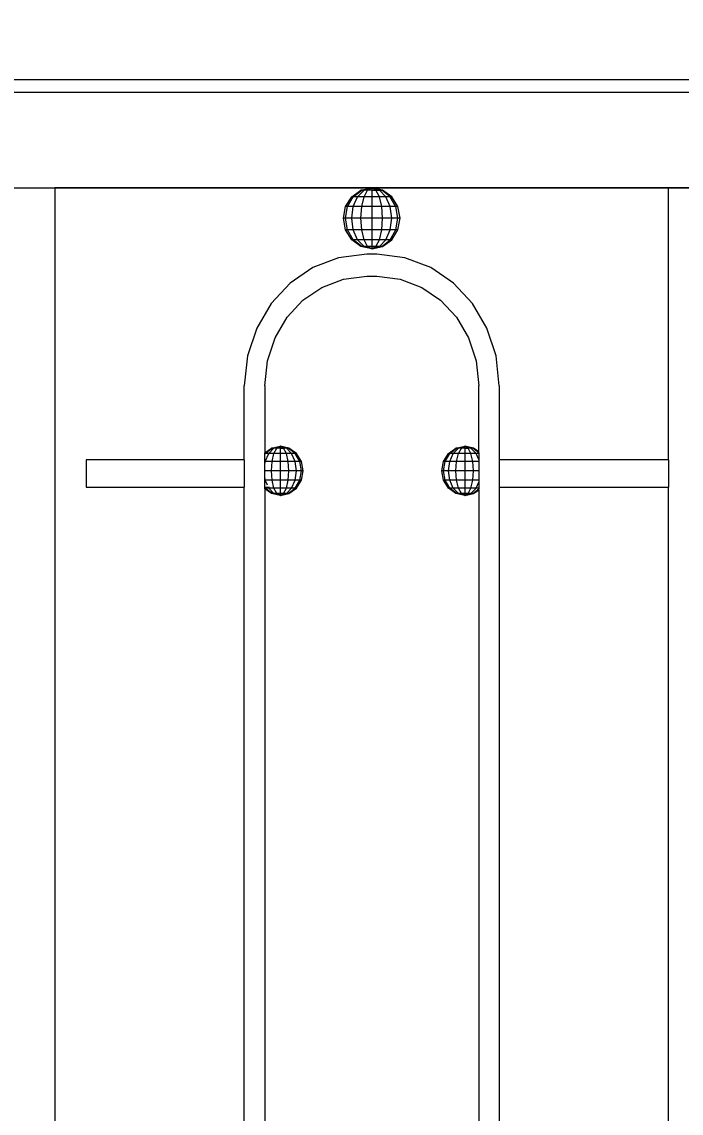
# Model space of a CAD drawing. Header units: millimetres. Extents: x 1832547 to 2001569, y -558009 to -417808.
# Drawn here: x 1914911 to 1915155.5, y -523083.2 to -522678.7 of the extents above; entities that cross this region are included whole.
import ezdxf

# ---------------------------------------------------------------- set-up
doc = ezdxf.new("R2010")
doc.units = ezdxf.units.MM
doc.header["$MEASUREMENT"] = 0
doc.layers.get('0').update_dxf_attribs({"linetype": 'CONTINUOUS'})
doc.layers.get('DEFPOINTS').update_dxf_attribs({"linetype": 'CONTINUOUS'})
doc.layers.add('CA.manh 08', color=8, linetype='CONTINUOUS', lineweight=9)
doc.layers.add('CA_manh 08', color=8, linetype='CONTINUOUS', lineweight=9)
doc.styles.get("Standard").update_dxf_attribs({"font": 'roman.shx'})
doc.dimstyles.new('CA 70', dxfattribs={"dimscale": 0.7, "dimtxt": 220, "dimasz": 60, "dimexe": 160, "dimexo": 0, "dimgap": 30, "dimtad": 1, "dimdec": 0, "dimrnd": 5, "dimzin": 0, "dimdsep": 46, "dimtxsty": 'Standard', "dimblk": 'ARCHTICK', "dimcen": 0.09, "dimdle": 160, "dimclrd": 256, "dimclre": 256, "dimclrt": 255, "dimadec": 0, "dimazin": 0, "dimtfac": 1, "dimtdec": 0, "dimtix": 1, "dimtmove": 2, "dimatfit": 3, "dimldrblk": 'DOT', "dimfxl": 600, "dimfxlon": 1, "dimtolj": 1, "dimtzin": 0, "dimarcsym": 0})

# ---------------------------------------------------------------- blocks, each defined once
blk = doc.blocks.new('wt45t')
at = {"layer": 'CA_manh 08'}
for p, q in [((1917247.51, -517910.46), (1920284.13, -517910.46)), ((1920284.13, -517915.04), (1917247.51, -517915.04)), ((1918779.78, -517950.46), (1918049.68, -517950.46)), ((1918518.26, -517950.46), (1918527.72, -517950.46)), ((1918527.72, -518051.23), (1918527.72, -517950.46)), ((1918527.72, -517950.46), (1918637.74, -517950.46)), ((1918630.3, -517953.77), (1918633.71, -517951.32)), ((1918630.87, -517953.77), (1918634.02, -517951.32)), ((1918632.48, -517953.77), (1918634.89, -517951.32)), ((1918633.71, -517951.32), (1918637.74, -517950.46)), ((1918634.02, -517951.32), (1918633.71, -517951.32)), ((1918634.02, -517951.32), (1918637.74, -517950.46)), ((1918634.89, -517951.32), (1918634.02, -517951.32)), ((1918634.89, -517951.32), (1918637.74, -517950.46)), ((1918636.2, -517951.32), (1918634.89, -517951.32)), ((1918634.89, -517953.77), (1918636.2, -517951.32)), ((1918636.2, -517951.32), (1918637.74, -517950.46)), ((1918637.74, -517951.32), (1918636.2, -517951.32)), ((1918637.74, -517950.46), (1918637.74, -517951.32)), ((1918639.28, -517951.32), (1918637.74, -517950.46)), ((1918640.58, -517951.32), (1918637.74, -517950.46)), ((1918641.45, -517951.32), (1918637.74, -517950.46)), ((1918641.76, -517951.32), (1918637.74, -517950.46)), ((1918637.74, -517950.46), (1918755.27, -517950.46)), ((1918637.74, -517951.32), (1918639.28, -517951.32)), ((1918637.74, -517951.32), (1918637.74, -517953.77)), ((1918639.28, -517951.32), (1918640.58, -517951.32)), ((1918640.58, -517953.77), (1918639.28, -517951.32)), ((1918640.58, -517951.32), (1918641.45, -517951.32)), ((1918642.99, -517953.77), (1918640.58, -517951.32)), ((1918641.45, -517951.32), (1918641.76, -517951.32)), ((1918644.61, -517953.77), (1918641.45, -517951.32)), ((1918645.17, -517953.77), (1918641.76, -517951.32)), ((1918755.27, -517950.46), (1918755.27, -518683.82)), ((1918628.02, -517957.43), (1918630.3, -517953.77)), ((1918628.76, -517957.43), (1918630.87, -517953.77)), ((1918630.3, -517953.77), (1918630.87, -517953.77)), ((1918630.87, -517953.77), (1918632.48, -517953.77)), ((1918630.87, -517957.43), (1918632.48, -517953.77)), ((1918632.48, -517953.77), (1918634.89, -517953.77)), ((1918634.02, -517957.43), (1918634.89, -517953.77)), ((1918634.89, -517953.77), (1918637.74, -517953.77)), ((1918637.74, -517953.77), (1918640.58, -517953.77)), ((1918637.74, -517953.77), (1918637.74, -517957.43)), ((1918640.58, -517953.77), (1918642.99, -517953.77)), ((1918641.45, -517957.43), (1918640.58, -517953.77)), ((1918642.99, -517953.77), (1918644.61, -517953.77)), ((1918644.61, -517957.43), (1918642.99, -517953.77)), ((1918644.61, -517953.77), (1918645.17, -517953.77)), ((1918646.71, -517957.43), (1918644.61, -517953.77)), ((1918647.45, -517957.43), (1918645.17, -517953.77)), ((1918627.22, -517961.75), (1918628.02, -517957.43)), ((1918628.02, -517957.43), (1918628.76, -517957.43)), ((1918628.02, -517961.75), (1918628.76, -517957.43)), ((1918628.76, -517957.43), (1918630.87, -517957.43)), ((1918630.3, -517961.75), (1918630.87, -517957.43)), ((1918630.87, -517957.43), (1918634.02, -517957.43)), ((1918633.71, -517961.75), (1918634.02, -517957.43)), ((1918634.02, -517957.43), (1918637.74, -517957.43)), ((1918637.74, -517957.43), (1918641.45, -517957.43)), ((1918637.74, -517957.43), (1918637.74, -517961.75)), ((1918641.45, -517957.43), (1918644.61, -517957.43)), ((1918641.76, -517961.75), (1918641.45, -517957.43)), ((1918644.61, -517957.43), (1918646.71, -517957.43)), ((1918645.17, -517961.75), (1918644.61, -517957.43)), ((1918646.71, -517957.43), (1918647.45, -517957.43)), ((1918647.45, -517961.75), (1918646.71, -517957.43)), ((1918648.25, -517961.75), (1918647.45, -517957.43)), ((1918627.22, -517961.75), (1918628.02, -517961.75)), ((1918628.02, -517966.08), (1918627.22, -517961.75)), ((1918628.02, -517961.75), (1918630.3, -517961.75)), ((1918628.76, -517966.08), (1918628.02, -517961.75)), ((1918630.3, -517961.75), (1918633.71, -517961.75)), ((1918630.87, -517966.08), (1918630.3, -517961.75)), ((1918633.71, -517961.75), (1918637.74, -517961.75)), ((1918634.02, -517966.08), (1918633.71, -517961.75)), ((1918637.74, -517961.75), (1918641.76, -517961.75)), ((1918637.74, -517961.75), (1918637.74, -517966.08)), ((1918641.45, -517966.08), (1918641.76, -517961.75)), ((1918641.76, -517961.75), (1918645.17, -517961.75)), ((1918644.61, -517966.08), (1918645.17, -517961.75)), ((1918645.17, -517961.75), (1918647.45, -517961.75)), ((1918646.71, -517966.08), (1918647.45, -517961.75)), ((1918647.45, -517961.75), (1918648.25, -517961.75)), ((1918647.45, -517966.08), (1918648.25, -517961.75)), ((1918628.02, -517966.08), (1918628.76, -517966.08)), ((1918630.3, -517969.74), (1918628.02, -517966.08)), ((1918628.76, -517966.08), (1918630.87, -517966.08)), ((1918630.87, -517969.74), (1918628.76, -517966.08)), ((1918630.87, -517966.08), (1918634.02, -517966.08)), ((1918632.48, -517969.74), (1918630.87, -517966.08)), ((1918634.02, -517966.08), (1918637.74, -517966.08)), ((1918634.89, -517969.74), (1918634.02, -517966.08)), ((1918637.74, -517966.08), (1918641.45, -517966.08)), ((1918637.74, -517966.08), (1918637.74, -517969.74)), ((1918640.58, -517969.74), (1918641.45, -517966.08)), ((1918641.45, -517966.08), (1918644.61, -517966.08)), ((1918642.99, -517969.74), (1918644.61, -517966.08)), ((1918644.61, -517966.08), (1918646.71, -517966.08)), ((1918644.61, -517969.74), (1918646.71, -517966.08)), ((1918645.17, -517969.74), (1918647.45, -517966.08)), ((1918646.71, -517966.08), (1918647.45, -517966.08)), ((1918630.3, -517969.74), (1918630.87, -517969.74)), ((1918633.71, -517972.19), (1918630.3, -517969.74)), ((1918630.87, -517969.74), (1918632.48, -517969.74)), ((1918634.02, -517972.19), (1918630.87, -517969.74)), ((1918632.48, -517969.74), (1918634.89, -517969.74)), ((1918634.89, -517972.19), (1918632.48, -517969.74)), ((1918634.02, -517972.19), (1918633.71, -517972.19)), ((1918637.74, -517973.05), (1918633.71, -517972.19)), ((1918634.02, -517972.19), (1918634.89, -517972.19)), ((1918637.74, -517973.05), (1918634.02, -517972.19)), ((1918634.89, -517969.74), (1918637.74, -517969.74)), ((1918636.2, -517972.19), (1918634.89, -517969.74)), ((1918634.89, -517972.19), (1918636.2, -517972.19)), ((1918637.74, -517973.05), (1918634.89, -517972.19)), ((1918636.2, -517972.19), (1918637.74, -517972.19)), ((1918637.74, -517973.05), (1918636.2, -517972.19)), ((1918637.74, -517969.74), (1918640.58, -517969.74)), ((1918637.74, -517969.74), (1918637.74, -517972.19)), ((1918637.74, -517972.19), (1918639.28, -517972.19)), ((1918637.74, -517973.05), (1918639.28, -517972.19)), ((1918637.74, -517972.19), (1918637.74, -517973.05)), ((1918637.74, -517973.05), (1918640.58, -517972.19)), ((1918637.74, -517973.05), (1918641.45, -517972.19)), ((1918637.74, -517973.05), (1918641.76, -517972.19)), ((1918639.28, -517972.19), (1918640.58, -517969.74)), ((1918639.28, -517972.19), (1918640.58, -517972.19)), ((1918640.58, -517969.74), (1918642.99, -517969.74)), ((1918640.58, -517972.19), (1918642.99, -517969.74)), ((1918640.58, -517972.19), (1918641.45, -517972.19)), ((1918641.45, -517972.19), (1918644.61, -517969.74)), ((1918641.45, -517972.19), (1918641.76, -517972.19)), ((1918641.76, -517972.19), (1918645.17, -517969.74)), ((1918642.99, -517969.74), (1918644.61, -517969.74)), ((1918644.61, -517969.74), (1918645.17, -517969.74)), ((1918615.88, -517980.05), (1918625.44, -517976.37)), ((1918625.44, -517976.37), (1918635.84, -517975.08)), ((1918635.84, -517975.08), (1918639.62, -517975.08)), ((1918639.62, -517975.08), (1918650.03, -517976.37)), ((1918650.03, -517976.37), (1918659.58, -517980.05)), ((1918607.45, -517985.81), (1918615.88, -517980.05)), ((1918659.58, -517980.05), (1918668.01, -517985.81)), ((1918627.2, -517984.29), (1918619.23, -517987.35)), ((1918635.87, -517983.21), (1918627.2, -517984.29)), ((1918639.59, -517983.21), (1918635.87, -517983.21)), ((1918648.27, -517984.29), (1918639.59, -517983.21)), ((1918656.24, -517987.35), (1918648.27, -517984.29)), ((1918600.42, -517993.36), (1918607.45, -517985.81)), ((1918619.23, -517987.35), (1918612.2, -517992.15)), ((1918663.27, -517992.16), (1918656.24, -517987.35)), ((1918668.01, -517985.81), (1918675.04, -517993.36)), ((1918612.2, -517992.15), (1918606.33, -517998.45)), ((1918669.13, -517998.46), (1918663.27, -517992.16)), ((1918595.06, -518002.42), (1918600.42, -517993.36)), ((1918675.04, -517993.36), (1918680.4, -518002.42)), ((1918606.33, -517998.45), (1918601.86, -518006.01)), ((1918673.61, -518006.01), (1918669.13, -517998.46)), ((1918591.64, -518012.68), (1918595.06, -518002.42)), ((1918680.4, -518002.42), (1918683.82, -518012.68)), ((1918601.86, -518006.01), (1918599.01, -518014.56)), ((1918676.46, -518014.57), (1918673.61, -518006.01)), ((1918590.44, -518023.85), (1918591.64, -518012.68)), ((1918683.82, -518012.68), (1918685.02, -518023.85)), ((1918599.01, -518014.56), (1918598.01, -518023.89)), ((1918677.46, -518023.89), (1918676.46, -518014.57)), ((1918590.44, -518023.85), (1918590.44, -518051.23)), ((1918598.01, -518048.33), (1918598.01, -518023.89)), ((1918677.46, -518023.89), (1918677.46, -518048.69)), ((1918685.02, -518051.23), (1918685.02, -518023.85)), ((1918598.01, -518048.33), (1918600, -518046.9)), ((1918598.01, -518048.64), (1918600.25, -518046.9)), ((1918598.01, -518048.64), (1918598.01, -518048.33)), ((1918598.01, -518048.64), (1918598.01, -518048.88)), ((1918598.01, -518048.88), (1918599, -518048.88)), ((1918598.01, -518051.15), (1918599, -518048.88)), ((1918598.01, -518048.88), (1918598.01, -518051.15)), ((1918599, -518048.88), (1918600.95, -518046.9)), ((1918599, -518048.88), (1918600.95, -518048.88)), ((1918600, -518046.9), (1918603.26, -518046.2)), ((1918600, -518046.9), (1918600.25, -518046.9)), ((1918600.25, -518046.9), (1918603.26, -518046.2)), ((1918600.25, -518046.9), (1918600.95, -518046.9)), ((1918600.25, -518051.85), (1918600.95, -518048.88)), ((1918600.95, -518046.9), (1918603.26, -518046.2)), ((1918600.95, -518046.9), (1918602.01, -518046.9)), ((1918600.95, -518048.88), (1918602.01, -518046.9)), ((1918600.95, -518048.88), (1918603.26, -518048.88)), ((1918602.01, -518046.9), (1918603.26, -518046.2)), ((1918603.26, -518046.9), (1918602.01, -518046.9)), ((1918603.26, -518046.2), (1918603.26, -518046.9)), ((1918604.5, -518046.9), (1918603.26, -518046.2)), ((1918605.56, -518046.9), (1918603.26, -518046.2)), ((1918606.27, -518046.9), (1918603.26, -518046.2)), ((1918606.52, -518046.9), (1918603.26, -518046.2)), ((1918603.26, -518046.9), (1918604.5, -518046.9)), ((1918603.26, -518046.9), (1918603.26, -518048.88)), ((1918603.26, -518048.88), (1918605.56, -518048.88)), ((1918603.26, -518048.88), (1918603.26, -518051.85)), ((1918604.5, -518046.9), (1918605.56, -518046.9)), ((1918605.56, -518048.88), (1918604.5, -518046.9)), ((1918605.56, -518046.9), (1918606.27, -518046.9)), ((1918607.51, -518048.88), (1918605.56, -518046.9)), ((1918605.56, -518048.88), (1918607.51, -518048.88)), ((1918606.27, -518051.85), (1918605.56, -518048.88)), ((1918606.27, -518046.9), (1918606.52, -518046.9)), ((1918608.82, -518048.88), (1918606.27, -518046.9)), ((1918609.28, -518048.88), (1918606.52, -518046.9)), ((1918607.51, -518048.88), (1918608.82, -518048.88)), ((1918608.82, -518051.85), (1918607.51, -518048.88)), ((1918608.82, -518048.88), (1918609.28, -518048.88)), ((1918610.52, -518051.85), (1918608.82, -518048.88)), ((1918611.12, -518051.85), (1918609.28, -518048.88)), ((1918663.84, -518051.85), (1918665.68, -518048.88)), ((1918664.44, -518051.85), (1918666.14, -518048.88)), ((1918665.68, -518048.88), (1918668.44, -518046.9)), ((1918666.14, -518048.88), (1918665.68, -518048.88)), ((1918666.14, -518048.88), (1918668.69, -518046.9)), ((1918666.14, -518048.88), (1918667.45, -518048.88)), ((1918666.14, -518051.85), (1918667.45, -518048.88)), ((1918667.45, -518048.88), (1918669.4, -518046.9)), ((1918667.45, -518048.88), (1918669.4, -518048.88)), ((1918668.44, -518046.9), (1918671.7, -518046.2)), ((1918668.44, -518046.9), (1918668.69, -518046.9)), ((1918668.69, -518046.9), (1918671.7, -518046.2)), ((1918668.69, -518046.9), (1918669.4, -518046.9)), ((1918668.69, -518051.85), (1918669.4, -518048.88)), ((1918669.4, -518046.9), (1918671.7, -518046.2)), ((1918669.4, -518046.9), (1918670.46, -518046.9)), ((1918669.4, -518048.88), (1918670.46, -518046.9)), ((1918669.4, -518048.88), (1918671.7, -518048.88)), ((1918670.46, -518046.9), (1918671.7, -518046.2)), ((1918671.7, -518046.9), (1918670.46, -518046.9)), ((1918671.7, -518046.2), (1918671.7, -518046.9)), ((1918672.95, -518046.9), (1918671.7, -518046.2)), ((1918674.01, -518046.9), (1918671.7, -518046.2)), ((1918674.71, -518046.9), (1918671.7, -518046.2)), ((1918674.96, -518046.9), (1918671.7, -518046.2)), ((1918671.7, -518046.9), (1918672.95, -518046.9)), ((1918671.7, -518046.9), (1918671.7, -518048.88)), ((1918671.7, -518048.88), (1918674.01, -518048.88)), ((1918671.7, -518048.88), (1918671.7, -518051.85)), ((1918672.95, -518046.9), (1918674.01, -518046.9)), ((1918674.01, -518048.88), (1918672.95, -518046.9)), ((1918674.01, -518046.9), (1918674.71, -518046.9)), ((1918675.96, -518048.88), (1918674.01, -518046.9)), ((1918674.01, -518048.88), (1918675.96, -518048.88)), ((1918674.71, -518051.85), (1918674.01, -518048.88)), ((1918674.71, -518046.9), (1918674.96, -518046.9)), ((1918677.26, -518048.88), (1918674.71, -518046.9)), ((1918677.46, -518048.69), (1918674.96, -518046.9)), ((1918675.96, -518048.88), (1918677.26, -518048.88)), ((1918677.26, -518051.85), (1918675.96, -518048.88)), ((1918677.26, -518048.88), (1918677.46, -518048.88)), ((1918677.46, -518049.22), (1918677.26, -518048.88)), ((1918677.46, -518048.88), (1918677.46, -518048.69)), ((1918677.46, -518049.22), (1918677.46, -518048.88)), ((1918677.46, -518051.23), (1918677.46, -518049.22)), ((1918527.72, -518051.23), (1918590.44, -518051.23)), ((1918527.72, -518051.23), (1918527.72, -518061.39)), ((1918590.44, -518051.23), (1918590.44, -518061.39)), ((1918598.01, -518051.15), (1918598.01, -518051.85)), ((1918598.01, -518051.85), (1918600.25, -518051.85)), ((1918598.01, -518051.85), (1918598.01, -518055.35)), ((1918600, -518055.35), (1918600.25, -518051.85)), ((1918600.25, -518051.85), (1918603.26, -518051.85)), ((1918603.26, -518051.85), (1918606.27, -518051.85)), ((1918603.26, -518051.85), (1918603.26, -518055.35)), ((1918606.27, -518051.85), (1918608.82, -518051.85)), ((1918606.52, -518055.35), (1918606.27, -518051.85)), ((1918608.82, -518051.85), (1918610.52, -518051.85)), ((1918609.28, -518055.35), (1918608.82, -518051.85)), ((1918610.52, -518051.85), (1918611.12, -518051.85)), ((1918611.12, -518055.35), (1918610.52, -518051.85)), ((1918611.77, -518055.35), (1918611.12, -518051.85)), ((1918663.19, -518055.35), (1918663.84, -518051.85)), ((1918663.84, -518051.85), (1918664.44, -518051.85)), ((1918663.84, -518055.35), (1918664.44, -518051.85)), ((1918664.44, -518051.85), (1918666.14, -518051.85)), ((1918665.68, -518055.35), (1918666.14, -518051.85)), ((1918666.14, -518051.85), (1918668.69, -518051.85)), ((1918668.44, -518055.35), (1918668.69, -518051.85)), ((1918668.69, -518051.85), (1918671.7, -518051.85)), ((1918671.7, -518051.85), (1918674.71, -518051.85)), ((1918671.7, -518051.85), (1918671.7, -518055.35)), ((1918674.71, -518051.85), (1918677.26, -518051.85)), ((1918674.96, -518055.35), (1918674.71, -518051.85)), ((1918677.26, -518051.85), (1918677.46, -518051.85)), ((1918677.46, -518053.32), (1918677.26, -518051.85)), ((1918677.34, -518051.23), (1918677.46, -518051.23)), ((1918677.46, -518051.85), (1918677.46, -518051.23)), ((1918677.46, -518053.32), (1918677.46, -518051.85)), ((1918685.02, -518051.23), (1918743.63, -518051.23)), ((1918685.02, -518051.23), (1918685.02, -518061.39)), ((1918743.63, -518051.23), (1918743.63, -518061.39)), ((1918598.01, -518055.35), (1918600, -518055.35)), ((1918598.01, -518055.35), (1918598.01, -518058.85)), ((1918600, -518055.35), (1918603.26, -518055.35)), ((1918600.25, -518058.85), (1918600, -518055.35)), ((1918603.26, -518055.35), (1918606.52, -518055.35)), ((1918603.26, -518055.35), (1918603.26, -518058.85)), ((1918606.27, -518058.85), (1918606.52, -518055.35)), ((1918606.52, -518055.35), (1918609.28, -518055.35)), ((1918608.82, -518058.85), (1918609.28, -518055.35)), ((1918609.28, -518055.35), (1918611.12, -518055.35)), ((1918610.52, -518058.85), (1918611.12, -518055.35)), ((1918611.12, -518055.35), (1918611.77, -518055.35)), ((1918611.12, -518058.85), (1918611.77, -518055.35)), ((1918663.19, -518055.35), (1918663.84, -518055.35)), ((1918663.84, -518058.85), (1918663.19, -518055.35)), ((1918663.84, -518055.35), (1918665.68, -518055.35)), ((1918664.44, -518058.85), (1918663.84, -518055.35)), ((1918665.68, -518055.35), (1918668.44, -518055.35)), ((1918666.14, -518058.85), (1918665.68, -518055.35)), ((1918668.44, -518055.35), (1918671.7, -518055.35)), ((1918668.69, -518058.85), (1918668.44, -518055.35)), ((1918671.7, -518055.35), (1918674.96, -518055.35)), ((1918671.7, -518055.35), (1918671.7, -518058.85)), ((1918674.71, -518058.85), (1918674.96, -518055.35)), ((1918674.96, -518055.35), (1918677.46, -518055.35)), ((1918677.46, -518055.35), (1918677.46, -518053.32)), ((1918677.46, -518057.37), (1918677.46, -518055.35)), ((1918590.44, -518061.39), (1918527.72, -518061.39)), ((1918527.72, -518573.66), (1918527.72, -518061.39)), ((1918590.44, -518061.39), (1918590.44, -518573.66)), ((1918598.01, -518058.85), (1918600.25, -518058.85)), ((1918598.01, -518058.85), (1918598.01, -518059.55)), ((1918599, -518061.81), (1918598.01, -518059.55)), ((1918598.01, -518059.55), (1918598.01, -518061.81)), ((1918600.25, -518058.85), (1918603.26, -518058.85)), ((1918600.95, -518061.81), (1918600.25, -518058.85)), ((1918603.26, -518058.85), (1918606.27, -518058.85)), ((1918603.26, -518058.85), (1918603.26, -518061.81)), ((1918605.56, -518061.81), (1918606.27, -518058.85)), ((1918606.27, -518058.85), (1918608.82, -518058.85)), ((1918607.51, -518061.81), (1918608.82, -518058.85)), ((1918608.82, -518058.85), (1918610.52, -518058.85)), ((1918608.82, -518061.81), (1918610.52, -518058.85)), ((1918609.28, -518061.81), (1918611.12, -518058.85)), ((1918610.52, -518058.85), (1918611.12, -518058.85)), ((1918663.84, -518058.85), (1918664.44, -518058.85)), ((1918665.68, -518061.81), (1918663.84, -518058.85)), ((1918664.44, -518058.85), (1918666.14, -518058.85)), ((1918666.14, -518061.81), (1918664.44, -518058.85)), ((1918666.14, -518058.85), (1918668.69, -518058.85)), ((1918667.45, -518061.81), (1918666.14, -518058.85)), ((1918668.69, -518058.85), (1918671.7, -518058.85)), ((1918669.4, -518061.81), (1918668.69, -518058.85)), ((1918671.7, -518058.85), (1918674.71, -518058.85)), ((1918671.7, -518058.85), (1918671.7, -518061.81)), ((1918674.01, -518061.81), (1918674.71, -518058.85)), ((1918674.71, -518058.85), (1918677.26, -518058.85)), ((1918676.15, -518061.39), (1918675.66, -518061.39)), ((1918675.96, -518061.81), (1918676.15, -518061.39)), ((1918677.46, -518061.39), (1918676.15, -518061.39)), ((1918676.47, -518060.65), (1918677.26, -518058.85)), ((1918677.26, -518058.85), (1918677.46, -518057.37)), ((1918677.26, -518058.85), (1918677.46, -518058.85)), ((1918677.46, -518058.85), (1918677.46, -518057.37)), ((1918677.46, -518061.39), (1918677.46, -518058.85)), ((1918677.46, -518061.48), (1918677.46, -518061.39)), ((1918685.02, -518573.66), (1918685.02, -518061.39)), ((1918743.63, -518061.39), (1918685.02, -518061.39)), ((1918598.01, -518061.81), (1918599, -518061.81)), ((1918598.01, -518061.81), (1918598.01, -518062.05)), ((1918600.25, -518063.8), (1918598.01, -518062.05)), ((1918598.01, -518062.36), (1918598.01, -518062.05)), ((1918600, -518063.8), (1918598.01, -518062.36)), ((1918598.01, -518062.36), (1918598.01, -518578.55)), ((1918599, -518061.81), (1918600.95, -518061.81)), ((1918600.95, -518063.8), (1918599, -518061.81)), ((1918600.25, -518063.8), (1918600, -518063.8)), ((1918603.26, -518064.49), (1918600, -518063.8)), ((1918600.25, -518063.8), (1918600.95, -518063.8)), ((1918603.26, -518064.49), (1918600.25, -518063.8)), ((1918600.95, -518061.81), (1918603.26, -518061.81)), ((1918602.01, -518063.8), (1918600.95, -518061.81)), ((1918600.95, -518063.8), (1918602.01, -518063.8)), ((1918603.26, -518064.49), (1918600.95, -518063.8)), ((1918602.01, -518063.8), (1918603.26, -518063.8)), ((1918603.26, -518064.49), (1918602.01, -518063.8)), ((1918603.26, -518061.81), (1918605.56, -518061.81)), ((1918603.26, -518061.81), (1918603.26, -518063.8)), ((1918603.26, -518063.8), (1918604.5, -518063.8)), ((1918603.26, -518064.49), (1918604.5, -518063.8)), ((1918603.26, -518063.8), (1918603.26, -518064.49)), ((1918603.26, -518064.49), (1918605.56, -518063.8)), ((1918603.26, -518064.49), (1918606.27, -518063.8)), ((1918603.26, -518064.49), (1918606.52, -518063.8)), ((1918604.5, -518063.8), (1918605.56, -518061.81)), ((1918604.5, -518063.8), (1918605.56, -518063.8)), ((1918605.56, -518061.81), (1918607.51, -518061.81)), ((1918605.56, -518063.8), (1918607.51, -518061.81)), ((1918605.56, -518063.8), (1918606.27, -518063.8)), ((1918606.27, -518063.8), (1918608.82, -518061.81)), ((1918606.27, -518063.8), (1918606.52, -518063.8)), ((1918606.52, -518063.8), (1918609.28, -518061.81)), ((1918607.51, -518061.81), (1918608.82, -518061.81)), ((1918608.82, -518061.81), (1918609.28, -518061.81)), ((1918665.68, -518061.81), (1918666.14, -518061.81)), ((1918668.44, -518063.8), (1918665.68, -518061.81)), ((1918666.14, -518061.81), (1918667.45, -518061.81)), ((1918668.69, -518063.8), (1918666.14, -518061.81)), ((1918667.45, -518061.81), (1918669.4, -518061.81)), ((1918669.4, -518063.8), (1918667.45, -518061.81)), ((1918668.69, -518063.8), (1918668.44, -518063.8)), ((1918671.7, -518064.49), (1918668.44, -518063.8)), ((1918668.69, -518063.8), (1918669.4, -518063.8)), ((1918671.7, -518064.49), (1918668.69, -518063.8)), ((1918669.4, -518061.81), (1918671.7, -518061.81)), ((1918670.46, -518063.8), (1918669.4, -518061.81)), ((1918669.4, -518063.8), (1918670.46, -518063.8)), ((1918671.7, -518064.49), (1918669.4, -518063.8)), ((1918670.46, -518063.8), (1918671.7, -518063.8)), ((1918671.7, -518064.49), (1918670.46, -518063.8)), ((1918671.7, -518061.81), (1918674.01, -518061.81)), ((1918671.7, -518061.81), (1918671.7, -518063.8)), ((1918671.7, -518063.8), (1918672.95, -518063.8)), ((1918671.7, -518064.49), (1918672.95, -518063.8)), ((1918671.7, -518063.8), (1918671.7, -518064.49)), ((1918671.7, -518064.49), (1918674.01, -518063.8)), ((1918671.7, -518064.49), (1918674.71, -518063.8)), ((1918671.7, -518064.49), (1918674.96, -518063.8)), ((1918672.95, -518063.8), (1918674.01, -518061.81)), ((1918672.95, -518063.8), (1918674.01, -518063.8)), ((1918674.01, -518061.81), (1918675.96, -518061.81)), ((1918674.01, -518063.8), (1918675.96, -518061.81)), ((1918674.01, -518063.8), (1918674.71, -518063.8)), ((1918674.71, -518063.8), (1918677.26, -518061.81)), ((1918674.71, -518063.8), (1918674.96, -518063.8)), ((1918674.96, -518063.8), (1918677.46, -518062)), ((1918675.96, -518061.81), (1918677.26, -518061.81)), ((1918677.26, -518061.81), (1918677.46, -518061.48)), ((1918677.26, -518061.81), (1918677.46, -518061.81)), ((1918677.46, -518061.81), (1918677.46, -518061.48)), ((1918677.46, -518062), (1918677.46, -518061.81)), ((1918677.46, -518062), (1918677.46, -518571.89))]:
    blk.add_line(p, q, dxfattribs=at)
blk = doc.blocks.new('_ArchTick')
at = {"color": 1, "linetype": 'ByBlock', "const_width": 0.15}
blk.add_lwpolyline([(-0.5, -0.5), (0.5, 0.5)], dxfattribs=at)
blk = doc.blocks.new('*D161')
at = {"layer": 'CA.manh 08', "lineweight": -2, "transparency": 16777216}
for p, q in [((1910842.13, -520308.8), (1910842.13, -522755.58)), ((1911262.13, -520420.8), (1910730.13, -520420.8)), ((1911262.13, -522643.58), (1910730.13, -522643.58))]:
    blk.add_line(p, q, dxfattribs=at)
at = {"layer": 'DEFPOINTS', "color": 0, "transparency": 16777216}
for p in [(1915941.21, -520420.8), (1910842.13, -522643.58), (1912974.35, -522643.58)]:
    blk.add_point(p, dxfattribs=at)
at = {"layer": 'CA.manh 08', "lineweight": -2, "transparency": 16777216, "xscale": 42, "yscale": 42, "zscale": 42}
for p, rotation in [((1910842.13, -520420.8), 90), ((1910842.13, -522643.58), 270)]:
    blk.add_blockref('_ArchTick', p, dxfattribs=dict(at, rotation=rotation))
at = {"layer": 'CA.manh 08', "color": 255, "transparency": 16777216, "insert": (1910744.13, -521532.19), "char_height": 154, "attachment_point": 5, "rotation": 90}
blk.add_mtext('\\A1;2225', dxfattribs=at)
blk = doc.blocks.new('_DOT')
at = {"color": 1, "linetype": 'ByBlock'}
blk.add_line((-0.5, 0), (-1, 0), dxfattribs=at)
at = {"color": 1, "linetype": 'ByBlock', "const_width": 0.5}
blk.add_lwpolyline([(-0.25, 0, 1), (0.25, 0, 1)], format="xyb", close=True, dxfattribs=at)

msp = doc.modelspace()

# ---------------------------------------------------------------- block references
at = {"layer": 'CA.manh 08', "xscale": -1}
msp.add_blockref('wt45t', (3833678.48, -4789.76), dxfattribs=at)

# ---------------------------------------------------------------- dimensions: what is measured, and where the dimension line sits
at = {"layer": 'CA.manh 08'}
dim = msp.add_linear_dim(base=(1910842.13, -522643.58), p1=(1915941.21, -520420.8), p2=(1912974.35, -522643.58), angle=90, dimstyle='CA 70', dxfattribs=at)
dim.commit()
dim.dimension.update_dxf_attribs({"geometry": '*D161', "text_midpoint": (1910744.13, -521532.19)})

doc.saveas('drawing.dxf')
